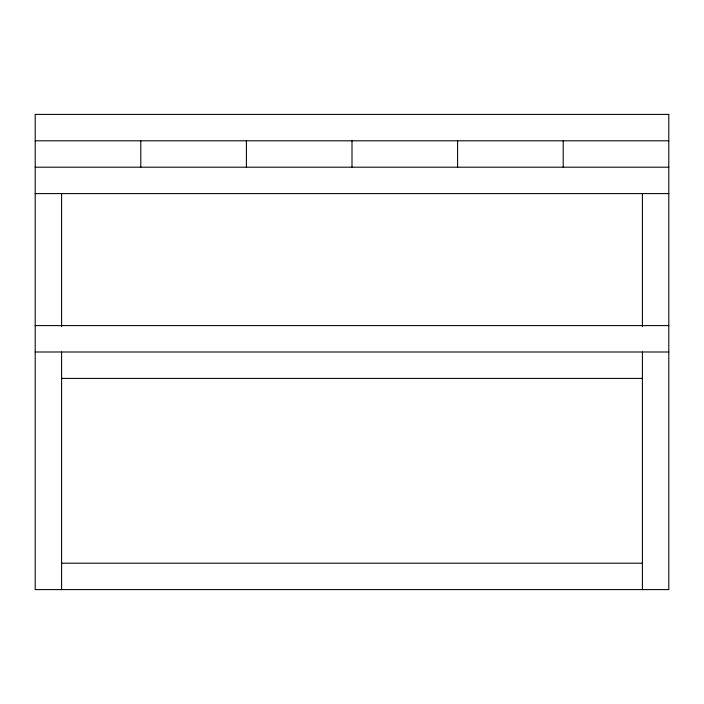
<?xml version="1.0" encoding="UTF-8"?>
<svg xmlns="http://www.w3.org/2000/svg" width="704" height="704" viewBox="0 0 704 704"><rect width="100%" height="100%" fill="white"/><g stroke="black" fill="none" stroke-linecap="round" stroke-linejoin="round"><path stroke-width="1.06" d="M35.2 140.8L668.8 140.8M35.2 167.2L668.8 167.2M35.2 193.6L668.8 193.6M35.2 325.6L668.8 325.6M35.2 352L668.8 352M61.6 378.4L642.4 378.4M61.6 563.2L642.4 563.2M642.4 193.6L642.4 326.7M642.4 352L642.4 589.6M563.2 140.8L563.2 167.2M457.6 140.8L457.6 167.2M352 140.8L352 167.2M246.4 140.8L246.4 167.2M140.8 140.8L140.8 167.2M61.6 193.6L61.6 326.7M61.6 352L61.6 589.6M668.8 114.4L35.2 114.4L35.2 589.6L668.8 589.6L668.8 114.4"/></g></svg>
